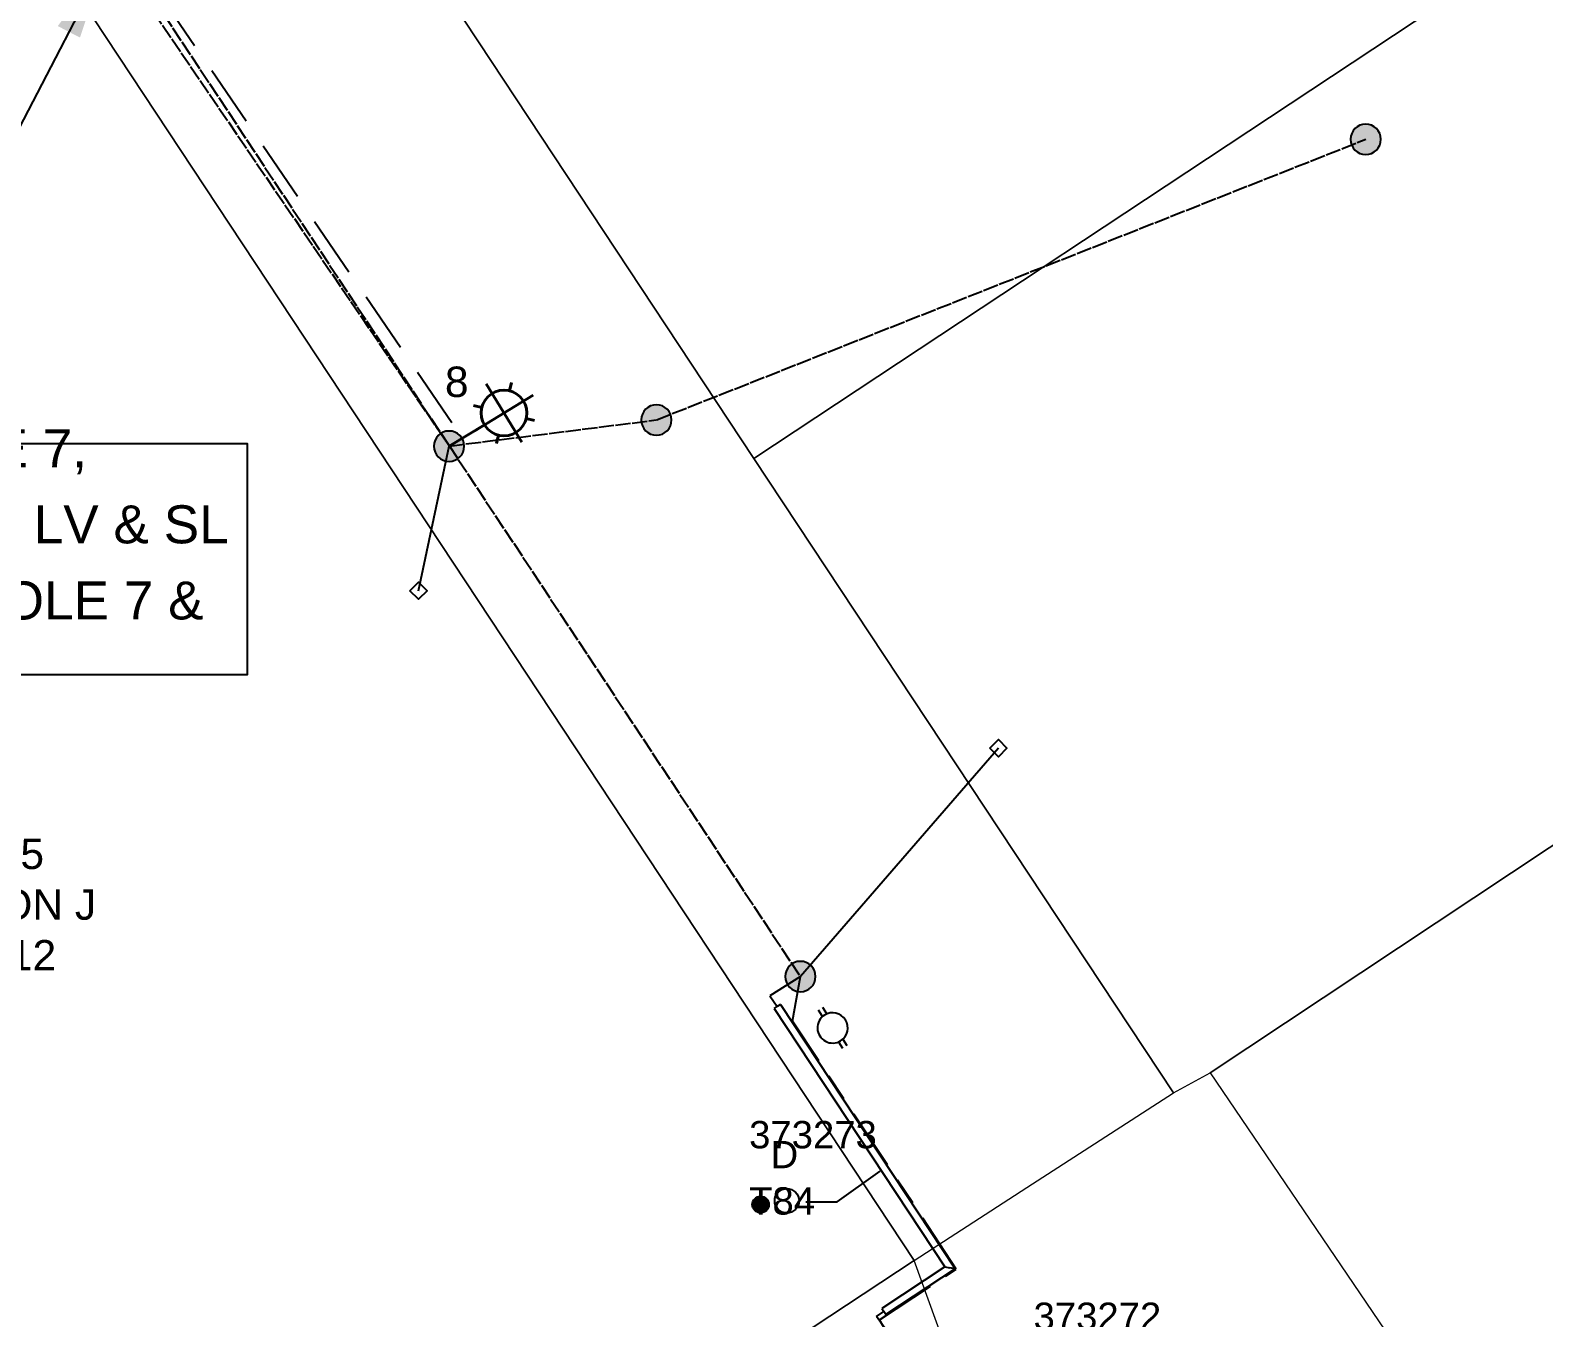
# Model space of a CAD drawing. Header units: metres. Extents: x 302064 to 305578, y 6265466 to 6271990.
# Drawn here: x 303093.1 to 303192.6, y 6270989.3 to 6271073.9 of the extents above; entities that cross this region are included whole.
import ezdxf
from ezdxf.enums import TextEntityAlignment as Align

# ---------------------------------------------------------------- set-up
doc = ezdxf.new("R2010")
doc.units = ezdxf.units.M
for name, pattern in [('Cable Exist OH', [1, 1, 0]), ('Cable Exist UG', [8.2, 4, -1.2, 1.8, -1.2]), ('Cable New OH', [6, 4, -2])]:
    doc.linetypes.add(name, pattern=pattern)
doc.layers.get('0').update_dxf_attribs({"color": 6})
for name, color, linetype in [('_User Miscellaneous1', 7, 'Continuous'), ('_User Miscellaneous12', 7, 'Continuous'), ('_User_LV_Exist', 7, 'Continuous'), ('Duct_SP_EXT', 7, 'Continuous'), ('Equip_SP_LV_EXT', 7, 'Continuous'), ('Equip_SP_SL_EXT', 7, 'Continuous'), ('Mains_LV_EXT', 5, 'Continuous'), ('Services_SP_EXT', 7, 'Continuous'), ('SupportsOH_SP_TR_HV_LV_SL_EXT', 7, 'Continuous'), ('Trench_SP_EXT', 7, 'Continuous')]:
    doc.layers.add(name, color=color, linetype=linetype)
doc.layers.add('Cadastre Land Parcels_SP_EXT', color=7, linetype='Continuous', lineweight=5)
doc.layers.add('Cadastre Roads_SP_EXT', color=9, linetype='Continuous', lineweight=5)
doc.styles.add('iecARIAL', font='arial.ttf', dxfattribs={"height": 2})
doc.styles.add('POLE_LABEL', font='arial.ttf')
doc.styles.get("Standard").update_dxf_attribs({"font": 'arial.ttf'})
doc.dimstyles.get("Standard").update_dxf_attribs({"dimtxt": 0.18, "dimasz": 0.18, "dimexe": 0.18, "dimexo": 0.0625, "dimgap": 0.09, "dimtad": 0, "dimtih": 1, "dimtoh": 1, "dimdec": 4, "dimzin": 0, "dimdsep": 46, "dimtxsty": 'Standard', "dimcen": 0.09, "dimadec": 0, "dimazin": 0, "dimtfac": 1, "dimtdec": 4, "dimtofl": 0, "dimtmove": 0, "dimatfit": 3, "dimfxl": 1, "dimtolj": 1, "dimtzin": 0, "dimarcsym": 0})

# ---------------------------------------------------------------- blocks, each defined once
blk = doc.blocks.new('DUCT_EXT')
blk.add_circle((0, 0.8), 0.8)
at = {"flags": 1}
blk.add_attdef('Z', (0, 0), '', height=0.2, dxfattribs=at)
at = {"flags": 9}
for tag, p in [('DUCT_CODE', (0, 0)), ('XSECT_TYPE', (0, -0.2)), ('STATE', (0, -0.6)), ('FB_REFERENCE', (0, -0.4)), ('NOTES', (0, -0.8))]:
    blk.add_attdef(tag, text='', height=0.2, dxfattribs=at).set_placement(p, align=Align.MIDDLE_LEFT)
blk = doc.blocks.new('LV_OH_LINKS_OPEN_EXT')
for p, q in [((-0.166, 4.966), (-0.166, 5.464)), ((0.166, 4.966), (0.166, 5.464)), ((-0.166, 3.002), (-0.166, 2.504)), ((0.166, 3.002), (0.166, 2.504))]:
    blk.add_line(p, q)
blk.add_lwpolyline([(0, 2.988, 1), (0, 4.98, 1)], format="xyb", close=True)
at = {"flags": 9}
for tag, p in [('ACTUAL_STATUS', (0, 0)), ('OPERATING_VOLTAGE', (0, -0.6)), ('ORIENTATION', (0, -0.8)), ('OWNED_BY', (0, -1)), ('CONSTRUCTED_VOLTAGE', (0, -0.2)), ('NO_PHASES', (0, -0.4)), ('STATE', (0, -1.2)), ('SWITCH_TYPE', (0, -1.4)), ('USAGE', (0, -1.6)), ('LEGEND', (0, -1.8)), ('NOTES', (0, -2))]:
    blk.add_attdef(tag, text='', height=0.2, dxfattribs=at).set_placement(p, align=Align.MIDDLE_LEFT)
at = {"flags": 1}
blk.add_attdef('Z', (0, 0), '', height=0.2, dxfattribs=at)
blk = doc.blocks.new('SL_LANTERN_EXT')
at = {"lineweight": 40}
for p, q in [((0, 1.968), (0, 6.468)), ((-1.459, 5.676), (-1.061, 5.278)), ((1.458, 5.676), (1.06, 5.278)), ((-2.25, 4.218), (2.25, 4.218)), ((-1.459, 2.759), (-1.061, 3.157)), ((1.458, 2.759), (1.06, 3.157)), ((0, 0), (0, 2.721))]:
    blk.add_line(p, q, dxfattribs=at)
blk.add_circle((0, 4.218), 1.5, dxfattribs=at)
at = {"style": 'iecARIAL', "flags": 8}
blk.add_attdef('ASSET_NUM', (1.5, 1.5), '', height=2.5, dxfattribs=at)
for tag, p, height, flags in [('CONSTRUCTED_VOLTAGE', (0.981, -0.653), 0.2, 9), ('CONTROL_TYPE', (0.981, -0.853), 0.2, 9), ('LANTERN_PURPOSE', (0.981, -1.053), 0.2, 9), ('LNUMBER', (2.181, -3.253), 2.5, 8), ('OPERATING_VOLTAGE', (0.981, -1.653), 0.2, 9), ('ORIENTATION', (0.981, -1.853), 0.2, 9), ('OWNED_BY', (0.981, -2.053), 0.2, 9), ('LANTERN_TYPE', (0.981, -1.253), 0.2, 9), ('NO_PHASES', (0.981, -1.453), 0.2, 9), ('STATE', (0.981, -2.253), 0.2, 9), ('CEXIST', (0.981, -2.653), 0.2, 9), ('CNEW', (0.981, -2.853), 0.2, 9), ('CNUMBER', (0.981, -3.053), 0.2, 9), ('USAGE', (0.981, -2.453), 0.2, 9), ('CREMOVE', (0.981, -3.253), 0.2, 9), ('CREPLACE', (0.981, -3.453), 0.2, 9), ('LKINGHEIGHT', (0.981, -3.653), 0.2, 9), ('LBRACKET', (0.981, -3.853), 0.2, 9), ('LBRACKETVOCAB', (0.981, -4.053), 0.2, 9), ('LCATEGORY', (0.981, -4.253), 0.2, 9), ('LCHARGE1', (0.981, -4.453), 0.2, 9), ('LCHARGE1PERCENT', (0.981, -4.653), 0.2, 9), ('LCHARGE2', (0.981, -4.853), 0.2, 9), ('LCHARGE2PERCENT', (0.981, -5.053), 0.2, 9), ('LCHARGE3', (0.981, -5.253), 0.2, 9), ('LCHARGE3PERCENT', (0.981, -5.453), 0.2, 9), ('LEXIST', (0.981, -5.653), 0.2, 9), ('LLAMP', (0.981, -5.853), 0.2, 9), ('LLAMPVOCAB', (0.981, -6.053), 0.2, 9), ('LMAST', (0.981, -6.253), 0.2, 9), ('LMASTVOCAB', (0.981, -6.453), 0.2, 9), ('LNEW', (0.981, -6.653), 0.2, 9), ('LANTNUMBER', (0.981, -6.853), 0.2, 9), ('LOUTREACH', (0.981, -7.253), 0.2, 9), ('LOUTREACHVOCAB', (0.981, -7.453), 0.2, 9), ('LRATECODE', (0.981, -7.653), 0.2, 9), ('LREMOVE', (0.981, -7.853), 0.2, 9), ('LREPLACE', (0.981, -8.053), 0.2, 9), ('LTYPE', (0.981, -8.253), 0.2, 9), ('LTYPEVOCAB', (0.981, -8.453), 0.2, 9), ('LEGEND', (0.981, -8.653), 0.2, 9), ('LOCATION', (0.981, -8.853), 0.2, 9), ('NOTES', (0.981, -9.053), 0.2, 9), ('STREETNAME', (0.981, -9.253), 0.2, 9), ('SUBURB', (0.981, -9.453), 0.2, 1)]:
    blk.add_attdef(tag, p, '', height=height, dxfattribs=dict(flags=flags))
blk = doc.blocks.new('CCP_EXT')
at = {"flags": 9}
for tag, p in [('STATE', (0, -1.8)), ('USAGE', (0, -1.2)), ('LEGEND', (0, -1.4)), ('LIFE_SUPPORT', (0, -1.6)), ('NOTES', (0, -2))]:
    blk.add_attdef(tag, text='', height=0.2, dxfattribs=at).set_placement(p, align=Align.MIDDLE_LEFT)
blk.add_wipeout([(0, 0.566), (0.566, 0), (0, -0.566), (-0.566, 0)])
blk.add_lwpolyline([(-0.566, 0), (0, 0.566), (0.566, 0), (0, -0.566), (-0.566, 0)])
at = {"flags": 1}
blk.add_attdef('Z', (0, 0), '', height=0.2, dxfattribs=at)
at = {"flags": 9}
for tag, p in [('CCP_TYPE', (0, 0)), ('OPERATING_VOLTAGE', (0, -0.6)), ('ORIENTATION', (0, -0.8)), ('OWNED_BY', (0, -1)), ('CONSTRUCTED_VOLTAGE', (0, -0.2)), ('NO_PHASES', (0, -0.4))]:
    blk.add_attdef(tag, text='', height=0.2, dxfattribs=at).set_placement(p, align=Align.MIDDLE_LEFT)
blk = doc.blocks.new('POLE_EXT')
blk.add_hatch(color=256).paths.add_polyline_path([(-1, 0, 1), (1, 0, 1)])
blk.add_lwpolyline([(-1, 0, 1), (1, 0, 1)], format="xyb", close=True)
for tag, height, flags, p in [('pNumber', 2.5, 8, (-17.84, 2.067)), ('OWNED_BY', 0.2, 9, (1.355, -0.4)), ('SPECIAL_USE', 0.2, 9, (1.355, -0.8)), ('STATE', 0.2, 9, (1.355, -1)), ('PARENT', 0.2, 9, (1.355, -0.6)), ('cLV', 0.2, 9, (1.355, -1.4)), ('cHV', 0.2, 9, (1.355, -2)), ('hDepth', 0.2, 9, (1.355, -1.6)), ('hDia', 0.2, 9, (1.355, -1.8)), ('USAGE', 0.2, 9, (1.355, -1.2)), ('LBRACKET', 0.2, 9, (1.355, -2.2)), ('LExisting', 0.2, 9, (1.355, -2.4)), ('LANTNUMBER', 0.2, 9, (1.355, -2.6)), ('LOther', 0.2, 9, (1.355, -2.8)), ('LRemove', 0.2, 9, (1.355, -3)), ('cLinedev', 0.2, 9, (1.355, -3.4)), ('pExisting', 0.2, 9, (1.355, -3.8)), ('LEGEND', 0.2, 9, (1.355, -3.2)), ('LOCATION', 0.2, 9, (1.355, -3.6)), ('PFNUMBER', 0.2, 9, (1.355, -4)), ('pFooting', 0.2, 9, (1.355, -4.4)), ('pNew', 0.2, 9, (1.355, -4.6)), ('pRelocate', 0.2, 9, (1.355, -5)), ('NEWPFNUMBER', 0.2, 9, (1.355, -4.2)), ('cspan', 0.2, 9, (1.355, -6)), ('pRemove', 0.2, 9, (1.355, -5.2)), ('pReplace', 0.2, 9, (1.355, -5.4)), ('pStay', 0.2, 9, (1.355, -5.6)), ('pType', 0.2, 9, (1.355, -5.8)), ('STREETNAME', 0.2, 9, (1.355, -6.2)), ('SUBURB', 0.2, 9, (1.355, -6.4)), ('OPERATED_BY', 0.2, 9, (1.355, -7.014)), ('NOTES', 0.2, 9, (1.355, -6.6)), ('MAINTAINED_BY', 0.2, 9, (1.355, -6.814))]:
    blk.add_attdef(tag, text='', height=height, dxfattribs=dict(flags=flags)).set_placement(p, align=Align.MIDDLE_LEFT)
at = {"style": 'POLE_LABEL'}
for tag, height, flags, p in [('ASSET_NUM', 2.5, 8, (2, 2)), ('STRUCTURE_PLANT_NUMBER', 0.2, 9, (1.355, 0.028)), ('STREET_CODE', 0.2, 9, (1.355, -0.2))]:
    blk.add_attdef(tag, text='', height=height, dxfattribs=dict(at, flags=flags)).set_placement(p, align=Align.MIDDLE_LEFT)
at = {"flags": 1}
blk.add_attdef('Z', (1.355, -7.328), '', height=0.2, dxfattribs=at)
blk = doc.blocks.new('CABLE_LARGE_EXT')
h = blk.add_hatch(color=256)
edge = h.paths.add_edge_path()
edge.add_arc((0, 0.55), 0.55, 0, 360)
blk.add_circle((0, 0.55), 0.55)
at = {"flags": 1}
blk.add_attdef('Z', (0, 0), '', height=0.2, dxfattribs=at)
at = {"flags": 9}
for tag, p in [('COND_CODE', (0, 0)), ('XSECT_SIZE', (0, -0.6)), ('STATE', (0, -0.4)), ('FB_REFERENCE', (0, -0.2)), ('NOTES', (0, -0.8))]:
    blk.add_attdef(tag, text='', height=0.2, dxfattribs=at).set_placement(p, align=Align.MIDDLE_LEFT)

msp = doc.modelspace()

# ---------------------------------------------------------------- linework, layer by layer
at = {"layer": '_User Miscellaneous12'}
for p, q in [((303142.022, 6271009.592), (303142.222, 6271009.724)), ((303142.022, 6271009.592), (303153.236, 6270992.628)), ((303142.423, 6271009.857), (303142.222, 6271009.724)), ((303142.423, 6271009.857), (303153.901, 6270992.492)), ((303153.236, 6270992.628), (303149.085, 6270989.885)), ((303153.901, 6270992.492), (303149.35, 6270989.484)), ((303153.236, 6270992.628), (303153.568, 6270992.56)), ((303153.901, 6270992.492), (303153.568, 6270992.56)), ((303149.085, 6270989.885), (303149.217, 6270989.684)), ((303149.35, 6270989.484), (303149.217, 6270989.684))]:
    msp.add_line(p, q, dxfattribs=at)
at = {"layer": '_User_LV_Exist', "linetype": 'Cable New OH'}
msp.add_lwpolyline([(303098.309, 6271081.163), (303121.482, 6271047.159)], dxfattribs=at)
at = {"layer": '_User_LV_Exist', "linetype": 'Cable Exist OH'}
for points in [[(303097.482, 6271080.6), (303120.656, 6271046.596)], [(303134.299, 6271048.291), (303180.881, 6271066.727)], [(303120.676, 6271046.566), (303134.28, 6271048.279)], [(303120.656, 6271046.596), (303143.739, 6271011.697)]]:
    msp.add_lwpolyline(points, dxfattribs=at)
at = {"layer": 'Cadastre Land Parcels_SP_EXT', "linetype": 'Continuous'}
for points in [[(303308.791, 6271156.973), (303272.516, 6271211.95), (303188.715, 6271156.278), (303121.793, 6271111.829), (303104.574, 6271100.392), (303122.59, 6271073.133), (303140.684, 6271045.758), (303308.791, 6271156.973)], [(303336.271, 6271115.343), (303308.791, 6271156.973), (303140.684, 6271045.758), (303168.249, 6271004.056), (303170.669, 6271005.366), (303336.271, 6271115.343)], [(303397.629, 6271022.359), (303336.271, 6271115.343), (303170.669, 6271005.366), (303181.722, 6270989.059), (303232.822, 6270913.667), (303397.629, 6271022.359)], [(303123.371, 6271035.183), (303090.76, 6271084.541), (303023.65, 6271040.271), (303084.269, 6270948.803), (303124.6, 6270975.454), (303151.213, 6270993.041), (303123.371, 6271035.183)]]:
    msp.add_lwpolyline(points, close=True, dxfattribs=at)
at = {"layer": 'Cadastre Roads_SP_EXT', "linetype": 'Continuous'}
msp.add_lwpolyline([(303125.088, 6270951.78), (303126.918, 6270952.993), (303139.426, 6270961.281), (303158.205, 6270973.725), (303151.213, 6270993.041), (303124.6, 6270975.454), (303097.42, 6270957.493), (303108.139, 6270940.55), (303125.088, 6270951.78)], close=True, dxfattribs=at)
at = {"layer": 'Duct_SP_EXT'}
for p, q in [((303142.022, 6271009.592), (303142.222, 6271009.724)), ((303142.022, 6271009.592), (303153.236, 6270992.628)), ((303142.423, 6271009.857), (303142.222, 6271009.724)), ((303142.423, 6271009.857), (303153.901, 6270992.492)), ((303153.236, 6270992.628), (303149.085, 6270989.885)), ((303153.901, 6270992.492), (303149.35, 6270989.484)), ((303153.236, 6270992.628), (303153.568, 6270992.56)), ((303153.901, 6270992.492), (303153.568, 6270992.56)), ((303149.085, 6270989.885), (303149.217, 6270989.684)), ((303149.35, 6270989.484), (303149.217, 6270989.684))]:
    msp.add_line(p, q, dxfattribs=at)
msp.add_lwpolyline([(303144.094, 6270996.889), (303146.152, 6270996.889), (303148.982, 6270998.897)], dxfattribs=at)
at = {"layer": 'Mains_LV_EXT', "linetype": 'Cable Exist OH'}
for points in [[(303096.424, 6271083.232), (303120.656, 6271046.596)], [(303120.656, 6271046.596), (303143.739, 6271011.697)]]:
    msp.add_lwpolyline(points, dxfattribs=at)
at = {"layer": 'Mains_LV_EXT', "linetype": 'Cable Exist UG'}
msp.add_lwpolyline([(303138.311, 6270962.957), (303136.156, 6270966.344), (303136.156, 6270966.344), (303154.908, 6270978.873), (303148.945, 6270989.145), (303148.945, 6270989.145), (303153.984, 6270992.475), (303143.219, 6271008.769), (303143.739, 6271011.697)], dxfattribs=at)
at = {"layer": 'Trench_SP_EXT', "linetype": 'Cable Exist UG'}
for points in [[(303143.739, 6271011.697), (303141.73, 6271010.432), (303142.222, 6271009.724)], [(303149.407, 6270988.435), (303148.745, 6270989.361), (303149.217, 6270989.684)]]:
    msp.add_lwpolyline(points, dxfattribs=at)

# ---------------------------------------------------------------- block references
at = {"layer": 'Duct_SP_EXT'}
for name, p in [('CABLE_LARGE_EXT', (303141.126, 6270996.158)), ('DUCT_EXT', (303142.85, 6270996.158))]:
    msp.add_blockref(name, p, dxfattribs=at)
at = {"layer": 'Equip_SP_LV_EXT', "rotation": 212.0974932760654}
msp.add_blockref('LV_OH_LINKS_OPEN_EXT', (303143.739, 6271011.697), dxfattribs=at)
at = {"layer": 'Equip_SP_SL_EXT', "rotation": 301.1902318713264}
msp.add_blockref('SL_LANTERN_EXT', (303120.657, 6271046.555), dxfattribs=at)
at = {"layer": 'SupportsOH_SP_TR_HV_LV_SL_EXT'}
for p in [(303180.881, 6271066.727), (303134.28, 6271048.279), (303120.657, 6271046.554), (303143.739, 6271011.697)]:
    msp.add_blockref('POLE_EXT', p, dxfattribs=at)

# ---------------------------------------------------------------- texts
at = {"layer": '_User Miscellaneous1', "lineweight": 25, "char_height": 2, "attachment_point": 1}
for s, insert, width in [('\\pi1.5552;8', (303118.829, 6271051.79), 4.42822), ('\\pi6.2267;92\\P\\pi3.9252;LOT 5 \\P\\pi0.52406;SECTION J \\P\\pi3.1707;DP 712', (303082.358, 6271024.1), 15.29778)]:
    msp.add_mtext(s, dxfattribs=dict(at, insert=insert, width=width))
at = {"layer": 'Duct_SP_EXT'}
for s, p in [('373273', (303140.37, 6271000.405)), ('D', (303141.78, 6270999.099)), ('T84', (303140.369, 6270996.049)), ('373272', (303159.058, 6270988.467))]:
    msp.add_text(s, height=1.8, dxfattribs=at).set_placement(p)

# ---------------------------------------------------------------- leaders
at = {"layer": '_User Miscellaneous1', "lineweight": 25}
msp.add_leader([(303097.985, 6271078.229), (303081.632, 6271046.738)], dimstyle='Standard', override={"dimasz": 5, "dimgap": 0.625, "dimtad": 0}, dxfattribs=at)

# ---------------------------------------------------------------- next in the draw order: block references
at = {"layer": 'Services_SP_EXT'}
for p in [(303118.648, 6271037.059), (303156.747, 6271026.708)]:
    msp.add_blockref('CCP_EXT', p, dxfattribs=at)

# ---------------------------------------------------------------- next in the draw order: block references
for p in [(303118.648, 6271037.059), (303156.747, 6271026.708)]:
    msp.add_blockref('CCP_EXT', p, dxfattribs=at)

# ---------------------------------------------------------------- next in the draw order: linework, layer by layer
at = {"layer": 'Cadastre Roads_SP_EXT', "linetype": 'Continuous'}
msp.add_lwpolyline([(303104.574, 6271100.392), (303047.262, 6271187.046), (303039.925, 6271182.171), (303030.427, 6271175.862), (303090.76, 6271084.541), (303123.371, 6271035.183), (303151.213, 6270993.041), (303158.626, 6270997.835), (303168.249, 6271004.056), (303140.684, 6271045.758), (303122.59, 6271073.133), (303104.574, 6271100.392)], close=True, dxfattribs=at)
at = {"layer": 'Services_SP_EXT'}
for points in [[(303118.648, 6271037.059), (303120.657, 6271046.554)], [(303156.747, 6271026.708), (303143.739, 6271011.697)]]:
    msp.add_lwpolyline(points, dxfattribs=at)

# ---------------------------------------------------------------- next in the draw order: texts
at = {"layer": '_User Miscellaneous1', "lineweight": 25, "insert": (303081.632, 6271038.903), "char_height": 2.5, "width": 49.248, "attachment_point": 5, "line_spacing_factor": 1.2, "bg_fill": 3, "box_fill_scale": 1.5, "bg_fill_color": 256, "bg_fill_transparency": 0}
msp.add_mtext('REPLACE POLE 7, RESTRING EXISTING LV & SL MAINS BETWEEN POLE 7 & 8.', dxfattribs=at)

# ---------------------------------------------------------------- next in the draw order: linework, layer by layer
at = {"layer": '_User Miscellaneous1', "lineweight": 25}
msp.add_lwpolyline([(303055.883, 6271031.531), (303055.883, 6271046.738), (303107.382, 6271046.738), (303107.382, 6271031.531)], close=True, dxfattribs=at)

doc.saveas('drawing.dxf')
